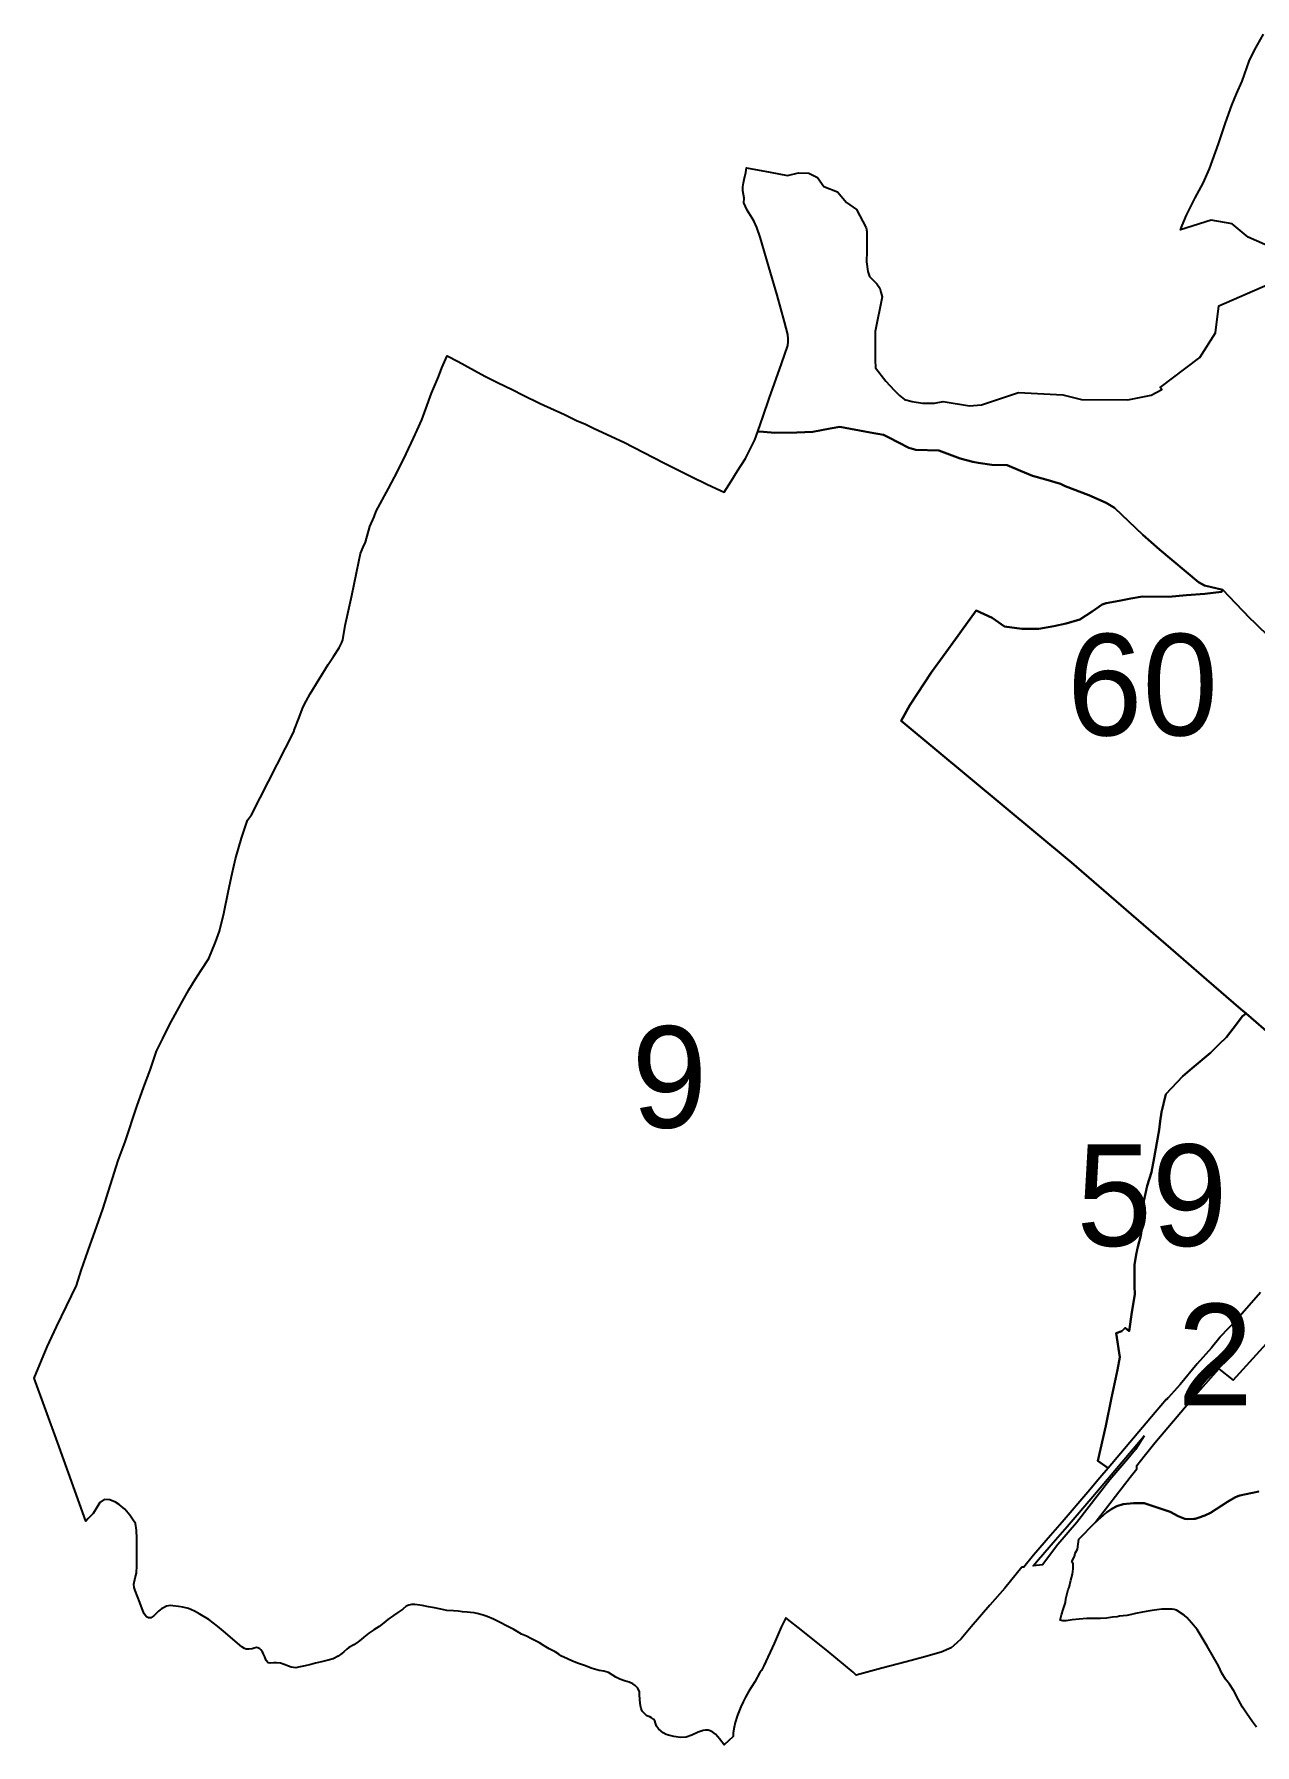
# Model space of a CAD drawing. Header units: millimetres. Extents: x 574087 to 581218, y 394959 to 403740.
# Drawn here: x 574087 to 576287, y 395161 to 398243 of the extents above; entities that cross this region are included whole.
import ezdxf
from ezdxf.enums import TextEntityAlignment as Align

# ---------------------------------------------------------------- set-up
doc = ezdxf.new("R2010")
doc.units = ezdxf.units.MM
doc.layers.add('SECTOR_CADASTRAL', color=7, linetype='Continuous')
doc.layers.add('SECTOR_CADASTRAL TEXT', color=7, linetype='Continuous')

msp = doc.modelspace()

# ---------------------------------------------------------------- linework, layer by layer
at = {"layer": 'SECTOR_CADASTRAL', "color": 174, "linetype": 'Continuous', "lineweight": 25}
for points in [[(576341.1, 397848.1), (576275.7, 397877.1), (576246.9, 397900.8), (576208.9, 397907.8), (576153.3, 397890), (576156.7, 397897.9), (576164.4, 397916.7), (576180.1, 397947.8), (576194.1, 397974.4), (576205.7, 398000.1), (576221.9, 398045.3), (576234.4, 398083), (576246.3, 398114.8), (576254.2, 398135.3), (576264.4, 398158.1), (576277, 398194), (576286.9, 398213.7), (576303.2, 398242.6)], [(576344.1, 397127), (576287.2, 397182), (576278.5, 397190.4), (576266.5, 397203.2), (576252.6, 397217.4), (576229.7, 397241.6), (576196.9, 397249.6), (576186, 397255.1), (576115.7, 397314.2), (576085.7, 397340.7), (576034.8, 397389.5), (576019.8, 397398.3), (575988, 397412), (575945.9, 397428.5), (575937.4, 397432.6), (575910.5, 397440.2), (575886.6, 397447), (575865, 397456), (575841.1, 397466), (575813.5, 397466.8), (575788.7, 397470.6), (575779.4, 397472.4), (575756.4, 397478.3), (575718.2, 397492.8), (575676.7, 397493.9), (575663.6, 397497.5), (575626.5, 397516.7), (575618, 397521), (575594.3, 397525.3), (575539.5, 397535.2), (575522.3, 397532.5), (575490.6, 397526.5), (575461.8, 397525.1), (575422.3, 397524.7), (575402.2, 397526.4), (575391.6, 397526.6), (575401.2, 397554.5), (575412, 397586.2), (575434.6, 397648.6), (575445.6, 397681.5), (575446.4, 397688.6), (575446.1, 397693.9), (575445.5, 397701.3), (575440, 397724.2), (575426.6, 397772.2), (575411.8, 397823.7), (575395.8, 397877.1), (575390.1, 397894.4), (575384.4, 397906.6), (575372.7, 397925.6), (575366.6, 397938.8), (575367.1, 397947.3), (575364.8, 397960.7), (575364.8, 397964.2), (575364.8, 397967.8), (575365.8, 397974.6), (575367.3, 397980.8), (575369.8, 397993.3), (575371.5, 398001.7), (575414.1, 397993.9), (575445.3, 397988.2), (575465.1, 397992.7), (575483.6, 397992.2), (575499.1, 397984.7), (575510.7, 397968), (575535.4, 397958.8), (575551.5, 397939.4), (575569.7, 397927), (575587.1, 397893.6), (575588.3, 397887.1), (575588, 397851.5), (575587.8, 397832.8), (575589.9, 397815.2), (575593, 397805.8), (575605.9, 397792.6), (575611.6, 397784.9), (575613.4, 397777.8), (575615.8, 397769.2), (575603.1, 397706.8), (575603.1, 397655.7), (575603.8, 397641.7), (575622.4, 397617.8), (575637.2, 397601.2), (575647.2, 397591.4), (575656.3, 397584.4), (575670.1, 397580.6), (575688.4, 397577.7), (575709.9, 397577.9), (575725.8, 397581.1), (575773.3, 397572.8), (575795.1, 397575.1), (575861.7, 397596.8), (575941.3, 397592.7), (575974.8, 397584.2), (576058.5, 397584.1), (576100.4, 397592), (576119.6, 397602.8), (576117.1, 397606.1), (576163.8, 397641.5), (576188.2, 397660.1), (576216.3, 397704.3), (576222.3, 397753.5), (576310.8, 397791.8)], [(576321.5, 396434.9), (576271.6, 396478.1), (576262.4, 396486.1), (576200.5, 396539.6), (576145.1, 396587.5), (575956.9, 396750.3), (575650.3, 397005.6), (575665.7, 397033.9), (575705, 397093.4), (575726, 397122.3), (575752.9, 397159.3), (575758.8, 397167.4), (575785.5, 397204.2), (575799.8, 397197.6), (575814, 397191), (575836.1, 397175.7), (575867.5, 397171.1), (575897.9, 397171.3), (575925.3, 397176.1), (575947.7, 397180.8), (575972.3, 397188.2), (575994.4, 397202.4), (576012.1, 397215.1), (576019.3, 397217.7), (576043.2, 397221.8), (576064.1, 397225.7), (576085, 397229.6), (576131.7, 397228.7), (576164.6, 397231.7), (576197.6, 397234.6), (576227.6, 397238), (576229.7, 397241.6), (576252.6, 397217.4), (576266.5, 397203.2), (576278.5, 397190.4), (576287.2, 397182), (576344.1, 397127)], [(576297.9, 395975.7), (576256.5, 395928.4), (576224.4, 395895), (576224.3, 395894.8), (576224.1, 395894.6), (576209.4, 395876.1), (576183.6, 395847), (576183.5, 395846.9), (576152.9, 395810.1), (576131.1, 395785.8), (576131, 395785.7), (576128.7, 395782.9), (576128.5, 395783.2), (576108, 395759.6), (576023, 395659.2), (576004.4, 395672.2), (576018.7, 395735.2), (576029.3, 395785.7), (576040, 395836.2), (576044, 395858.8), (576037.8, 395902.1), (576047.7, 395905.8), (576049.3, 395907.7), (576052.7, 395910.9), (576053.6, 395912), (576060.7, 395905.8), (576066, 395940.1), (576070.9, 395971.7), (576070.8, 395987.4), (576070.7, 396017.8), (576070.4, 396025.5), (576073.9, 396043.9), (576076.5, 396058.1), (576081.9, 396078.5), (576083.8, 396090.9), (576086.5, 396120), (576087.4, 396140.4), (576093.4, 396167.6), (576101.5, 396192.4), (576106.1, 396218.5), (576110.6, 396245.3), (576115.1, 396268.8), (576116.7, 396284.4), (576119.5, 396300.2), (576126.8, 396332.7), (576157.7, 396365.4), (576174.8, 396379.5), (576207.8, 396407.6), (576223.1, 396422.8), (576236.3, 396435.5), (576248.6, 396451), (576265, 396473.2), (576271.6, 396478.1), (576321.5, 396434.9)], [(576294.7, 395617), (576283.3, 395614.9), (576268.6, 395611.9), (576260.7, 395610), (576256.6, 395608.4), (576251.3, 395606.4), (576238.4, 395598.6), (576218, 395585.3), (576207.8, 395578.6), (576197.2, 395574), (576185.3, 395569.7), (576180.1, 395567.9), (576177.4, 395567.8), (576166.3, 395567.3), (576161.2, 395568.1), (576149.1, 395572.9), (576134.8, 395580.2), (576125.9, 395583.4), (576088.3, 395596.1), (576068.5, 395595.9), (576049.9, 395594.2), (576038.9, 395590.6), (576029.5, 395586), (576020.2, 395579.4), (575999.9, 395561.1), (576062.5, 395642.8), (576074.7, 395657.9), (576074.8, 395658), (576074.8, 395664.1), (576088.1, 395680.5), (576107.1, 395704.6), (576171, 395779.8), (576222.3, 395838), (576248.4, 395817.6), (576260.2, 395830.9), (576326.8, 395903.6)], [(576290.4, 395192.7), (576283.5, 395201.8), (576272.6, 395217.5), (576265.5, 395228.6), (576257.9, 395241.7), (576249.4, 395258.2), (576241.8, 395269.7), (576234.6, 395279.2), (576228.3, 395289.7), (576221.8, 395303.2), (576201.3, 395338.4), (576183.3, 395368.5), (576173.3, 395380.7), (576165, 395390.2), (576159.9, 395394.3), (576146.2, 395403.2), (576142.1, 395404.5), (576138.4, 395405), (576129.9, 395405), (576120, 395404.9), (576111, 395404.1), (576098.2, 395401.8), (576084.9, 395399.5), (576072.3, 395397.1), (576065.3, 395395.3), (576056.7, 395393.7), (576043.8, 395392.4), (576039.3, 395391.5), (576030.9, 395390.7), (576020.3, 395389), (576009.1, 395388.2), (575993.2, 395388.4), (575984.6, 395388.2), (575970.6, 395387.3), (575958.5, 395385.7), (575947.7, 395384.2), (575941.5, 395384.2), (575936.8, 395385.1), (575939, 395394.6), (575942.3, 395404.2), (575946.3, 395417.1), (575946.7, 395423.5), (575948, 395428.5), (575951.1, 395440.7), (575952.6, 395444), (575956, 395457.5), (575958.8, 395468.4), (575960.2, 395478), (575959.8, 395486.9), (575958, 395490.8), (575957.5, 395490.7), (575962.4, 395499.8), (575963.9, 395506.1), (575967.8, 395513.2), (575970.3, 395531.3), (575999.9, 395561.1), (576020.2, 395579.4), (576029.5, 395586), (576038.9, 395590.6), (576049.9, 395594.2), (576068.5, 395595.9), (576088.3, 395596.1), (576125.9, 395583.4), (576134.8, 395580.2), (576149.1, 395572.9), (576161.2, 395568.1), (576166.3, 395567.3), (576177.4, 395567.8), (576180.1, 395567.9), (576185.3, 395569.7), (576197.2, 395574), (576207.8, 395578.6), (576218, 395585.3), (576238.4, 395598.6), (576251.3, 395606.4), (576256.6, 395608.4), (576260.7, 395610), (576268.6, 395611.9), (576283.3, 395614.9), (576294.7, 395617)]]:
    msp.add_lwpolyline(points, dxfattribs=at)
for points in [[(576053.6, 395912), (576052.7, 395910.9), (576049.3, 395907.7), (576047.7, 395905.8), (576037.8, 395902.1), (576044, 395858.8), (576040, 395836.2), (576029.3, 395785.7), (576018.7, 395735.2), (576004.4, 395672.2), (576023, 395659.2), (576008.1, 395641.7), (575986.4, 395616), (575940.1, 395561.9), (575919.3, 395537.5), (575888.4, 395502.5), (575871, 395481), (575867.5, 395480.6), (575837.1, 395443.1), (575809.7, 395412.4), (575776, 395373), (575758, 395351.6), (575750.6, 395344.2), (575740.2, 395335.5), (575722.1, 395327.3), (575690.5, 395318.3), (575659.1, 395310), (575615, 395298.5), (575569, 395286.3), (575563.6, 395291.6), (575518.3, 395328.5), (575473.1, 395365.2), (575442, 395389.7), (575433.6, 395372.9), (575421.2, 395343.2), (575402.4, 395302.8), (575398.6, 395294.5), (575395.6, 395290.8), (575386, 395274), (575375.4, 395257.1), (575369.4, 395246.4), (575365.3, 395238.1), (575360.8, 395229.2), (575355.1, 395214.3), (575350.6, 395201), (575348.8, 395192.3), (575347.1, 395182.3), (575347, 395175.6), (575331.3, 395160.7), (575328.4, 395163.8), (575326.9, 395165.8), (575322.4, 395171.5), (575319.6, 395175.3), (575315.1, 395179.7), (575310.4, 395183.4), (575305.7, 395185.8), (575302.3, 395186.9), (575297.3, 395187), (575293.2, 395186.2), (575284.3, 395183.4), (575272.7, 395178.3), (575262.6, 395174.6), (575252.2, 395174.1), (575240.5, 395175.5), (575230.6, 395178.1), (575226.6, 395179.5), (575220.9, 395182.5), (575217.2, 395185.1), (575212.4, 395189.7), (575209.3, 395194.2), (575207.4, 395199.5), (575206, 395203.6), (575203.4, 395206.8), (575200.3, 395209.4), (575197.1, 395211), (575191.9, 395213.1), (575188, 395216.4), (575183.5, 395221.1), (575181.7, 395226), (575180.5, 395230.8), (575179.8, 395236), (575179.1, 395241.7), (575178.7, 395251.8), (575178.2, 395256.2), (575175.4, 395262.6), (575170.7, 395267.7), (575166.5, 395270.5), (575159.9, 395273.3), (575151.2, 395276.1), (575143.1, 395278.8), (575136, 395282.4), (575122.4, 395291.1), (575114.4, 395293.1), (575105.7, 395294.4), (575092.9, 395298.1), (575079.3, 395303.3), (575068.3, 395307.2), (575057.4, 395311.2), (575048.5, 395315.4), (575036.7, 395321.1), (575032.8, 395323.8), (575026.5, 395328.2), (575021.7, 395330.7), (575015.8, 395333.8), (575006.5, 395339), (574998, 395344.1), (574991.1, 395347.7), (574984, 395351.6), (574974.9, 395356.2), (574966, 395360.1), (574957.8, 395364.8), (574952, 395368.3), (574938.8, 395375.3), (574927.2, 395381.2), (574915.3, 395386.8), (574904.1, 395391.6), (574896.4, 395394), (574888.5, 395396.4), (574880.7, 395398.2), (574873.8, 395398.8), (574868, 395399.5), (574859.2, 395400.3), (574851.5, 395401.5), (574843, 395402.3), (574831.2, 395402.7), (574820.2, 395404.9), (574808.9, 395407.3), (574798.2, 395409.4), (574786.7, 395411.7), (574782.3, 395412.4), (574773.7, 395413.6), (574767.7, 395413.3), (574762.7, 395412.1), (574757.9, 395410.3), (574751.7, 395405.3), (574743, 395398.8), (574735, 395393.5), (574724.8, 395386.6), (574717.4, 395380.3), (574709.1, 395374), (574699.6, 395367.7), (574690.5, 395361.8), (574681.4, 395354.9), (574676.5, 395350.6), (574671.5, 395346), (574663.7, 395340.9), (574654.6, 395335.7), (574650.8, 395332.9), (574645.5, 395328), (574642.2, 395325.4), (574635.2, 395320.3), (574626.3, 395315.8), (574617.5, 395313.1), (574605.4, 395310), (574594.5, 395307.7), (574586.2, 395305.1), (574575.8, 395302.7), (574563.8, 395300.3), (574559.2, 395299.6), (574550.3, 395300.5), (574538.2, 395305.3), (574531.6, 395307.6), (574524, 395308.2), (574519.5, 395308.3), (574512.8, 395307.8), (574509, 395308.6), (574505.6, 395312.8), (574502.9, 395319), (574500.8, 395323.7), (574499.1, 395328.4), (574496.2, 395331.8), (574493.9, 395333.6), (574490.5, 395335.4), (574487.9, 395335.7), (574484, 395335), (574480, 395333.5), (574474.7, 395333), (574469.7, 395333), (574466.3, 395334.3), (574461.8, 395336.9), (574453.7, 395344), (574440.8, 395355.4), (574428.9, 395365.7), (574418, 395374.6), (574402, 395386.3), (574386.2, 395395.8), (574376.2, 395401.6), (574365.6, 395406), (574355.6, 395408.6), (574347.3, 395410.1), (574337.1, 395411.3), (574333.3, 395411.4), (574325.6, 395410.6), (574320.2, 395407.7), (574317.3, 395406.5), (574311.5, 395401.3), (574302.9, 395393.3), (574297.6, 395389.5), (574293.5, 395389.5), (574289.9, 395391.4), (574285.6, 395396.4), (574282.3, 395405.4), (574277.6, 395417.2), (574269.7, 395438.8), (574267.5, 395443.9), (574267.2, 395450.1), (574269.6, 395461.8), (574272.1, 395470.1), (574272.5, 395483.1), (574272.4, 395504.6), (574272.7, 395532.4), (574271.6, 395547.6), (574269.9, 395559.2), (574264.8, 395567.3), (574259.6, 395574.4), (574250.6, 395585.4), (574240.8, 395593.6), (574233.8, 395597.8), (574223.6, 395601.8), (574213.6, 395602.7), (574205.6, 395597.3), (574200.3, 395588.4), (574193.8, 395577.3), (574184.8, 395568.2), (574180.5, 395563.5), (574129.7, 395706), (574087.4, 395821.5), (574111.1, 395877.5), (574127.6, 395914), (574163.8, 395988.1), (574172.1, 396015.4), (574185, 396051), (574200.2, 396095.2), (574211.2, 396125.5), (574239, 396213.4), (574251.4, 396246.9), (574272.4, 396310.8), (574285, 396346.4), (574296.2, 396376.1), (574301.9, 396392.1), (574308.1, 396410.5), (574319.4, 396433.2), (574331.4, 396457.6), (574341.3, 396476.3), (574354.5, 396500.4), (574366.4, 396520.6), (574377.3, 396539.4), (574388.2, 396556.1), (574402.3, 396577.4), (574414.1, 396606.5), (574421.4, 396626.3), (574429.4, 396658.2), (574437.9, 396699.7), (574444.3, 396730.6), (574450.4, 396756.7), (574461, 396794), (574472, 396826.8), (574479.3, 396835.9), (574555.8, 396986.7), (574555.9, 396988.9), (574557.1, 396991.9), (574563.8, 397008.6), (574572.5, 397030.7), (574577.4, 397041.2), (574584.9, 397054.4), (574617.1, 397107), (574627.1, 397121.6), (574637, 397137.1), (574641.8, 397146.9), (574643.8, 397151.6), (574648.2, 397177.1), (574660, 397231.3), (574672.3, 397292.8), (574675.6, 397307.2), (574680.6, 397318.4), (574684.3, 397327.6), (574692.6, 397355.5), (574700, 397373.3), (574704, 397383.5), (574726.1, 397424), (574736.8, 397444.3), (574747.7, 397465.4), (574757.6, 397486.5), (574770.8, 397514.6), (574777.4, 397529.2), (574786.4, 397548.1), (574793.4, 397567.8), (574803.8, 397596), (574816.2, 397625.3), (574822, 397641.5), (574829.3, 397657.8), (574831.8, 397663.1), (574851.6, 397653.1), (574880.8, 397636.9), (574899.7, 397626.6), (574922.5, 397615), (574950.3, 397601.7), (574967.8, 397593.1), (574999.5, 397577.3), (575043.2, 397557.2), (575065, 397546.8), (575080.8, 397539.9), (575096.9, 397532.1), (575150, 397507.6), (575222.5, 397470.6), (575270.2, 397446.2), (575300.7, 397431.2), (575331.3, 397417.8), (575343.7, 397437.2), (575354.8, 397455.8), (575369.2, 397478.3), (575386.3, 397511.6), (575391.6, 397526.6), (575402.2, 397526.4), (575422.3, 397524.7), (575461.8, 397525.1), (575490.6, 397526.5), (575522.3, 397532.5), (575539.5, 397535.2), (575594.3, 397525.3), (575618, 397521), (575626.5, 397516.7), (575663.6, 397497.5), (575676.7, 397493.9), (575718.2, 397492.8), (575756.4, 397478.3), (575779.4, 397472.4), (575788.7, 397470.6), (575813.5, 397466.8), (575841.1, 397466), (575865, 397456), (575886.6, 397447), (575910.5, 397440.2), (575937.4, 397432.6), (575945.9, 397428.5), (575988, 397412), (576019.8, 397398.3), (576034.8, 397389.5), (576085.7, 397340.7), (576115.7, 397314.2), (576186, 397255.1), (576196.9, 397249.6), (576229.7, 397241.6), (576227.6, 397238), (576197.6, 397234.6), (576164.6, 397231.7), (576131.7, 397228.7), (576085, 397229.6), (576064.1, 397225.7), (576043.2, 397221.8), (576019.3, 397217.7), (576012.1, 397215.1), (575994.4, 397202.4), (575972.3, 397188.2), (575947.7, 397180.8), (575925.3, 397176.1), (575897.9, 397171.3), (575867.5, 397171.1), (575836.1, 397175.7), (575814, 397191), (575799.8, 397197.6), (575785.5, 397204.2), (575758.8, 397167.4), (575752.9, 397159.3), (575726, 397122.3), (575705, 397093.4), (575665.7, 397033.9), (575650.3, 397005.6), (575956.9, 396750.3), (576145.1, 396587.5), (576200.5, 396539.6), (576262.4, 396486.1), (576271.6, 396478.1), (576265, 396473.2), (576248.6, 396451), (576236.3, 396435.5), (576223.1, 396422.8), (576207.8, 396407.6), (576174.8, 396379.5), (576157.7, 396365.4), (576126.8, 396332.7), (576119.5, 396300.2), (576116.7, 396284.4), (576115.1, 396268.8), (576110.6, 396245.3), (576106.1, 396218.5), (576101.5, 396192.4), (576093.4, 396167.6), (576087.4, 396140.4), (576086.5, 396120), (576083.8, 396090.9), (576081.9, 396078.5), (576076.5, 396058.1), (576073.9, 396043.9), (576070.4, 396025.5), (576070.7, 396017.8), (576070.8, 395987.4), (576070.9, 395971.7), (576066, 395940.1), (576060.7, 395905.8)], [(576087.8, 395717.2), (576072.5, 395693), (576058.5, 395675.8), (576026.2, 395637.8), (575965.9, 395560.6), (575932.5, 395521.8), (575904.7, 395484.8), (575887.9, 395482.9), (575897.5, 395494.8), (575928.4, 395529.7), (575949.2, 395554.1), (575995.5, 395608.2)]]:
    msp.add_lwpolyline(points, close=True, dxfattribs=at)

# ---------------------------------------------------------------- texts
at = {"layer": 'SECTOR_CADASTRAL TEXT', "lineweight": -2}
for s, height, p in [('60', 182.88, (576085, 396924.4)), ('9', 182.9, (575232.4, 396217.6)), ('59', 182.88, (576102, 396004.6)), ('2', 182.9, (576216, 395717.5))]:
    msp.add_text(s, height=height, dxfattribs=at).set_placement(p, align=Align.BOTTOM_CENTER)

doc.saveas('drawing.dxf')
